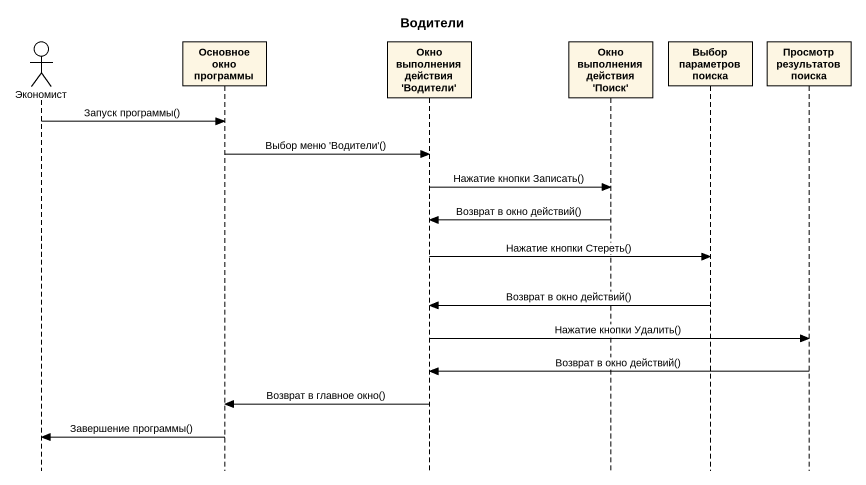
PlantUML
@startuml
title Водители
hide footbox
actor Экономист
participant "Основное окно программы" as Основное_окно_программы
participant "Окно выполнения действия 'Водители'" as Окно_выполнения_действия
participant "Окно выполнения действия 'Поиск'" as Окно_выполнения_действия_2
participant "Выбор параметров поиска" as Выбор_параметров_поиска
participant "Просмотр результатов поиска" as Просмотр_результатов_поиска

Экономист -> Основное_окно_программы : Запуск программы()
Основное_окно_программы -> Окно_выполнения_действия : Выбор меню 'Водители'()
Окно_выполнения_действия -> Окно_выполнения_действия_2 : Нажатие кнопки Записать()
Окно_выполнения_действия_2 -> Окно_выполнения_действия : Возврат в окно действий()
Окно_выполнения_действия -> Выбор_параметров_поиска : Нажатие кнопки Стереть()
Выбор_параметров_поиска -> Окно_выполнения_действия : Возврат в окно действий()
Окно_выполнения_действия -> Просмотр_результатов_поиска : Нажатие кнопки Удалить()
Просмотр_результатов_поиска -> Окно_выполнения_действия : Возврат в окно действий()
Окно_выполнения_действия -> Основное_окно_программы : Возврат в главное окно()
Основное_окно_программы -> Экономист : Завершение программы()
@enduml
